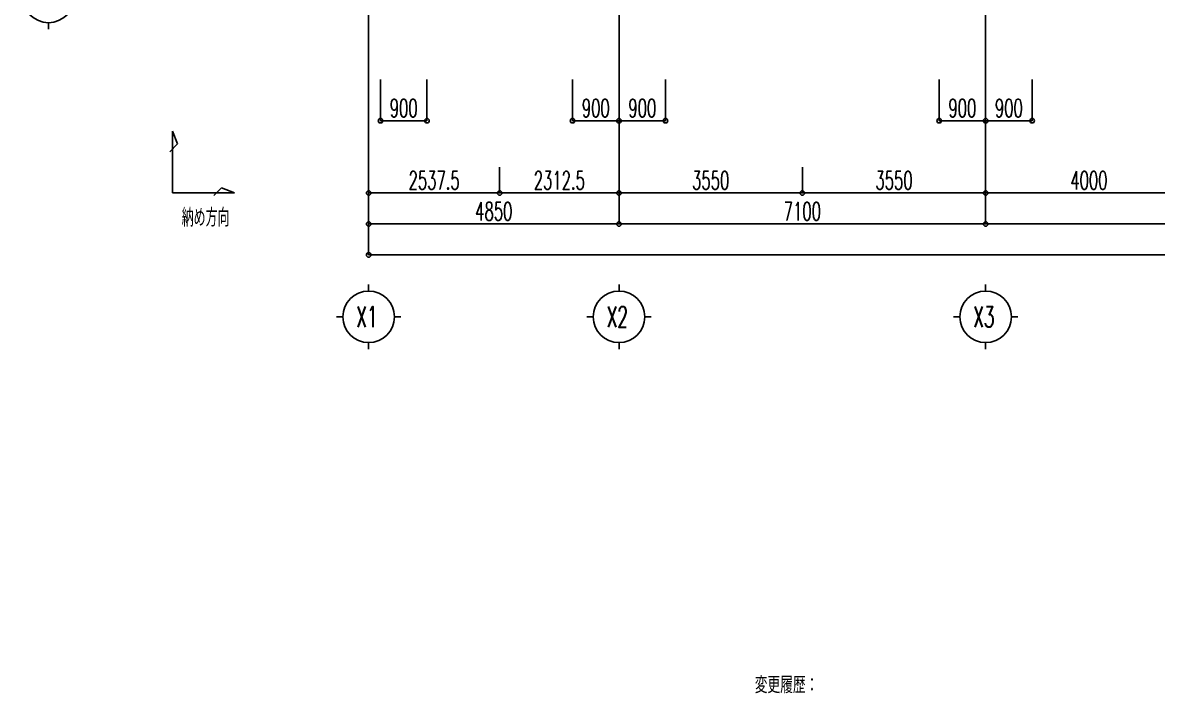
# Model space of a CAD drawing. Header units: millimetres. Extents: x -87051 to 180003, y -2961 to 97158.
# Drawn here: x 104214 to 126189, y 3006 to 16001 of the extents above; entities that cross this region are included whole.
import ezdxf
from ezdxf.enums import TextEntityAlignment as Align

# ---------------------------------------------------------------- set-up
doc = ezdxf.new("R2010")
doc.units = ezdxf.units.MM
doc.header["$LTSCALE"] = 0.2
doc.layers.get('Defpoints').update_dxf_attribs({"color": 40})
doc.styles.add('KANSIM', font='SIMPLEX.shx', dxfattribs={"width": 0.7, "bigfont": 'extfont2.shx'})
doc.styles.get("Standard").update_dxf_attribs({"font": 'simplex.shx', "width": 0.8, "height": 700, "bigfont": 'extfont2.shx'})

msp = doc.modelspace()

# ---------------------------------------------------------------- linework, layer by layer
at = {"color": 8, "linetype": 'Continuous'}
for p, q in [((110913.9, 16500.6), (110913.9, 11500.6)), ((110913.9, 16500.6), (110913.9, 12100.6)), ((115763.9, 16500.6), (115763.9, 12100.6)), ((115763.9, 16500.6), (115763.9, 12100.6)), ((122863.9, 16500.6), (122863.9, 12100.6)), ((122863.9, 16500.6), (122863.9, 12100.6)), ((104713.9, 16000.6), (104713.9, 15875.6)), ((111143.9, 14900.6), (111143.9, 14100.6)), ((112043.9, 14900.6), (112043.9, 14100.6)), ((114863.9, 14900.6), (114863.9, 14100.6)), ((115763.9, 14900.6), (115763.9, 14100.6)), ((115763.9, 14900.6), (115763.9, 14100.6)), ((116663.9, 14900.6), (116663.9, 14100.6)), ((121963.9, 14900.6), (121963.9, 14100.6)), ((122863.9, 14900.6), (122863.9, 14100.6)), ((122863.9, 14900.6), (122863.9, 14100.6)), ((123763.9, 14900.6), (123763.9, 14100.6)), ((111143.9, 14100.6), (112043.9, 14100.6)), ((114863.9, 14100.6), (115763.9, 14100.6)), ((115763.9, 14100.6), (116663.9, 14100.6)), ((121963.9, 14100.6), (122863.9, 14100.6)), ((122863.9, 14100.6), (123763.9, 14100.6)), ((107113.9, 12700.6), (107113.9, 13900.6)), ((107113.9, 13900.6), (107213.9, 13650.6)), ((107213.9, 13650.6), (107063.9, 13500.6)), ((110913.9, 13200.6), (110913.9, 12700.6)), ((113451.4, 13200.6), (113451.4, 12700.6)), ((113451.4, 13200.6), (113451.4, 12700.6)), ((115763.9, 13200.6), (115763.9, 12700.6)), ((115763.9, 13200.6), (115763.9, 12700.6)), ((119313.9, 13200.6), (119313.9, 12700.6)), ((119313.9, 13200.6), (119313.9, 12700.6)), ((122863.9, 13200.6), (122863.9, 12700.6)), ((122863.9, 13200.6), (122863.9, 12700.6)), ((108063.9, 12800.6), (107913.9, 12650.6)), ((108313.9, 12700.6), (108063.9, 12800.6)), ((107113.9, 12700.6), (108313.9, 12700.6)), ((110913.9, 12700.6), (113451.4, 12700.6)), ((113451.4, 12700.6), (115763.9, 12700.6)), ((115763.9, 12700.6), (119313.9, 12700.6)), ((119313.9, 12700.6), (122863.9, 12700.6)), ((122863.9, 12700.6), (126863.9, 12700.6)), ((110913.9, 12100.6), (115763.9, 12100.6)), ((115763.9, 12100.6), (122863.9, 12100.6)), ((122863.9, 12100.6), (130863.9, 12100.6)), ((110913.9, 11500.6), (159113.9, 11500.6)), ((110913.9, 10800.6), (110913.9, 10925.6)), ((115763.9, 10800.6), (115763.9, 10925.6)), ((122863.9, 10800.6), (122863.9, 10925.6)), ((110413.9, 10300.6), (110288.9, 10300.6)), ((111413.9, 10300.6), (111538.9, 10300.6)), ((115263.9, 10300.6), (115138.9, 10300.6)), ((116263.9, 10300.6), (116388.9, 10300.6)), ((122363.9, 10300.6), (122238.9, 10300.6)), ((123363.9, 10300.6), (123488.9, 10300.6)), ((110913.9, 9800.6), (110913.9, 9675.6)), ((115763.9, 9800.6), (115763.9, 9675.6)), ((122863.9, 9800.6), (122863.9, 9675.6))]:
    msp.add_line(p, q, dxfattribs=at)
for centre, radius in [((104713.9, 16500.6), 500), ((111143.9, 14100.6), 43.8), ((112043.9, 14100.6), 43.8), ((114863.9, 14100.6), 43.8), ((115763.9, 14100.6), 43.8), ((115763.9, 14100.6), 43.8), ((116663.9, 14100.6), 43.8), ((121963.9, 14100.6), 43.8), ((122863.9, 14100.6), 43.8), ((122863.9, 14100.6), 43.8), ((123763.9, 14100.6), 43.8), ((110913.9, 12700.6), 43.8), ((113451.4, 12700.6), 43.8), ((113451.4, 12700.6), 43.8), ((115763.9, 12700.6), 43.8), ((115763.9, 12700.6), 43.8), ((119313.9, 12700.6), 43.8), ((119313.9, 12700.6), 43.8), ((122863.9, 12700.6), 43.8), ((122863.9, 12700.6), 43.8), ((110913.9, 12100.6), 43.8), ((115763.9, 12100.6), 43.8), ((115763.9, 12100.6), 43.8), ((122863.9, 12100.6), 43.8), ((122863.9, 12100.6), 43.8), ((110913.9, 11500.6), 43.8), ((110913.9, 10300.6), 500), ((115763.9, 10300.6), 500), ((122863.9, 10300.6), 500)]:
    msp.add_circle(centre, radius, dxfattribs=at)

# ---------------------------------------------------------------- texts
at = {"color": 8, "width": 0.6}
for s, p in [('900', (111593.9, 14170.6)), ('900', (115313.9, 14170.6)), ('900', (116213.9, 14170.6)), ('900', (122413.9, 14170.6)), ('900', (123313.9, 14170.6)), ('2537.5', (112182.6, 12770.6)), ('2312.5', (114607.6, 12770.6)), ('3550', (117538.9, 12770.6)), ('3550', (121088.9, 12770.6)), ('4000', (124863.9, 12770.6)), ('4850', (113338.9, 12170.6)), ('7100', (119313.9, 12170.6))]:
    msp.add_text(s, height=350, dxfattribs=at).set_placement(p, align=Align.CENTER)
for s, height, p in [('納め方向', 350, (107293.9, 12050.6)), ('X1', 400, (110673.9, 10100.6)), ('X2', 400, (115523.9, 10100.6)), ('X3', 400, (122623.9, 10100.6))]:
    msp.add_text(s, height=height, dxfattribs=at).set_placement(p)
at = {"layer": 'Defpoints', "style": 'KANSIM', "width": 0.7}
msp.add_text('変更履歴：', height=320, dxfattribs=at).set_placement((118392.2, 3167.1), align=Align.MIDDLE_LEFT)

doc.saveas('drawing.dxf')
